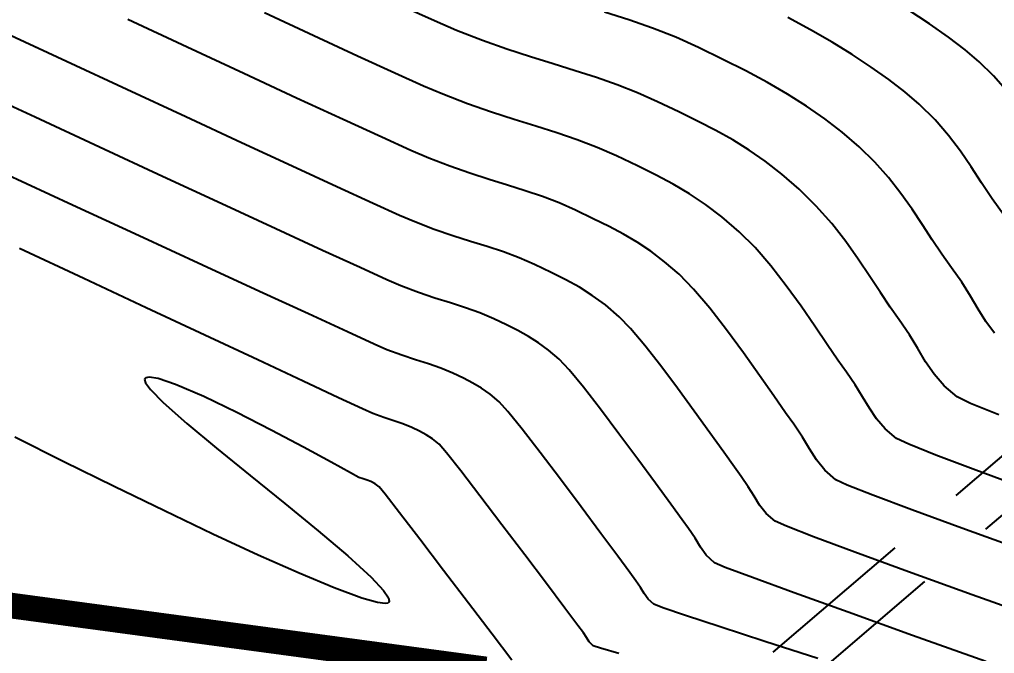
# Model space of a CAD drawing. Header units: feet. Extents: x 26064 to 27719, y 16802 to 28989.
# Drawn here: x 26217.42 to 26255.41, y 18033.72 to 18058.4 of the extents above; entities that cross this region are included whole.
import ezdxf
from ezdxf.enums import TextEntityAlignment as Align

# ---------------------------------------------------------------- set-up
doc = ezdxf.new("R2010")
doc.units = ezdxf.units.FT
doc.header["$LTSCALE"] = 50
doc.header["$MEASUREMENT"] = 0
for name, pattern in [('HIDDEN', [0.375, 0.25, -0.125]), ('HIDDEN2', [0.1875, 0.125, -0.0625]), ('HIDN25', [0.0938, 0.0625, -0.0313]), ('PHANTOM', [2.5, 1.25, -0.25, 0.25, -0.25, 0.25, -0.25])]:
    doc.linetypes.add(name, pattern=pattern)
for name, color, linetype in [('CONT-MJR', 160, 'HIDDEN'), ('CONT-MNR', 55, 'HIDN25'), ('EX-STORM DRAIN', 251, 'HIDDEN2'), ('s-adjacent-txt-100', 251, 'Continuous'), ('s-adjoiners', 1, 'PHANTOM')]:
    doc.layers.add(name, color=color, linetype=linetype)
doc.styles.add('ls80', font='simplex', dxfattribs={"oblique": 15, "height": 4})

msp = doc.modelspace()

# ---------------------------------------------------------------- linework, layer by layer
at = {"layer": 'CONT-MJR', "color": 7}
for p, q in [((26233.5939, 18058.34268, 610), (26232.36693, 18058.8938, 610)), ((26234.45534, 18057.97375, 610), (26233.5939, 18058.34268, 610)), ((26235.45593, 18057.58652, 610), (26234.45534, 18057.97375, 610)), ((26236.4136, 18057.24862, 610), (26235.45593, 18057.58652, 610)), ((26237.33271, 18056.94738, 610), (26236.4136, 18057.24862, 610)), ((26238.21762, 18056.67013, 610), (26237.33271, 18056.94738, 610)), ((26239.0727, 18056.40421, 610), (26238.21762, 18056.67013, 610)), ((26239.90231, 18056.13696, 610), (26239.0727, 18056.40421, 610)), ((26240.7108, 18055.85572, 610), (26239.90231, 18056.13696, 610)), ((26241.50255, 18055.54781, 610), (26240.7108, 18055.85572, 610)), ((26242.28191, 18055.20059, 610), (26241.50255, 18055.54781, 610)), ((26243.10966, 18054.80383, 610), (26242.28191, 18055.20059, 610)), ((26243.86203, 18054.43611, 610), (26243.10966, 18054.80383, 610)), ((26244.55699, 18054.07877, 610), (26243.86203, 18054.43611, 610)), ((26245.21253, 18053.71313, 610), (26244.55699, 18054.07877, 610)), ((26245.84663, 18053.32052, 610), (26245.21253, 18053.71313, 610)), ((26246.47729, 18052.88228, 610), (26245.84663, 18053.32052, 610)), ((26247.12248, 18052.37974, 610), (26246.47729, 18052.88228, 610)), ((26219.48301, 18051.1789, 615), (26216.80251, 18052.4176, 615)), ((26247.80019, 18051.79422, 610), (26247.12248, 18052.37974, 610)), ((26248.46609, 18051.13984, 610), (26247.80019, 18051.79422, 610)), ((26222.09099, 18049.97431, 615), (26219.48301, 18051.1789, 615)), ((26249.06809, 18050.45505, 610), (26248.46609, 18051.13984, 610)), ((26249.61249, 18049.75769, 610), (26249.06809, 18050.45505, 610)), ((26224.5464, 18048.84104, 615), (26222.09099, 18049.97431, 615)), ((26250.10564, 18049.06562, 610), (26249.61249, 18049.75769, 610)), ((26250.55385, 18048.39669, 610), (26250.10564, 18049.06562, 610)), ((26226.7692, 18047.81635, 615), (26224.5464, 18048.84104, 615)), ((26250.96345, 18047.76873, 610), (26250.55385, 18048.39669, 610)), ((26228.67937, 18046.93748, 615), (26226.7692, 18047.81635, 615)), ((26251.34075, 18047.19961, 610), (26250.96345, 18047.76873, 610)), ((26251.69209, 18046.70717, 610), (26251.34075, 18047.19961, 610)), ((26230.19686, 18046.24165, 615), (26228.67937, 18046.93748, 615)), ((26252.09444, 18046.1293, 610), (26251.69209, 18046.70717, 610)), ((26231.24164, 18045.76612, 615), (26230.19686, 18046.24165, 615)), ((26252.42461, 18045.58808, 610), (26252.09444, 18046.1293, 610)), ((26231.73367, 18045.54811, 615), (26231.24164, 18045.76612, 615)), ((26232.31463, 18045.33119, 615), (26231.73367, 18045.54811, 615)), ((26252.72912, 18045.07945, 610), (26252.42461, 18045.58808, 610)), ((26232.85366, 18045.15594, 615), (26232.31463, 18045.33119, 615)), ((26233.3591, 18044.99813, 615), (26232.85366, 18045.15594, 615)), ((26253.0545, 18044.59939, 610), (26252.72912, 18045.07945, 610)), ((26233.83931, 18044.83352, 615), (26233.3591, 18044.99813, 615)), ((26234.30263, 18044.63786, 615), (26233.83931, 18044.83352, 615)), ((26234.72436, 18044.43512, 615), (26234.30263, 18044.63786, 615)), ((26235.09108, 18044.24804, 615), (26234.72436, 18044.43512, 615)), ((26253.44728, 18044.14386, 610), (26253.0545, 18044.59939, 610)), ((26235.42806, 18044.05052, 615), (26235.09108, 18044.24804, 615)), ((26235.76058, 18043.81646, 615), (26235.42806, 18044.05052, 615)), ((26253.95397, 18043.70881, 610), (26253.44728, 18044.14386, 610)), ((26236.11394, 18043.51976, 615), (26235.76058, 18043.81646, 615)), ((26254.47516, 18043.45396, 610), (26253.95397, 18043.70881, 610)), ((26236.45094, 18043.1451, 615), (26236.11394, 18043.51976, 615)), ((26255.57848, 18043.00752, 610), (26254.47516, 18043.45396, 610)), ((26237.00471, 18042.45642, 615), (26236.45094, 18043.1451, 615)), ((26237.70967, 18041.54552, 615), (26237.00471, 18042.45642, 615)), ((26238.50026, 18040.50421, 615), (26237.70967, 18041.54552, 615)), ((26239.31091, 18039.42428, 615), (26238.50026, 18040.50421, 615)), ((26240.07607, 18038.39753, 615), (26239.31091, 18039.42428, 615)), ((26240.73016, 18037.51576, 615), (26240.07607, 18038.39753, 615)), ((26241.20762, 18036.87078, 615), (26240.73016, 18037.51576, 615)), ((26241.44289, 18036.55437, 615), (26241.20762, 18036.87078, 615)), ((26241.61784, 18036.29423, 615), (26241.44289, 18036.55437, 615)), ((26241.75923, 18036.05784, 615), (26241.61784, 18036.29423, 615)), ((26241.91493, 18035.84107, 615), (26241.75923, 18036.05784, 615)), ((26242.13286, 18035.63974, 615), (26241.91493, 18035.84107, 615)), ((26242.4884, 18035.50313, 615), (26242.13286, 18035.63974, 615)), ((26243.37594, 18035.20369, 615), (26242.4884, 18035.50313, 615)), ((26244.72566, 18034.76074, 615), (26243.37594, 18035.20369, 615)), ((26246.46772, 18034.19361, 615), (26244.72566, 18034.76074, 615)), ((26248.53226, 18033.52161, 615), (26246.46772, 18034.19361, 615))]:
    msp.add_line(p, q, dxfattribs=at)
at = {"layer": 'CONT-MNR', "color": 7, "extrusion": (-0.55011, -0.835092, 0)}
msp.add_line((26252.88017, 18058.23662, 607), (26252.05394, 18058.78089, 607), dxfattribs=at)
at = {"layer": 'CONT-MNR', "color": 7, "extrusion": (-0.422297, -0.906457, 0)}
msp.add_line((26223.95486, 18057.32423, 612), (26221.64496, 18058.40036, 612), dxfattribs=at)
at = {"layer": 'CONT-MNR', "color": 7, "extrusion": (0.42181, 0.906684, 0)}
msp.add_line((26228.88672, 18057.76681, 611), (26226.9744, 18058.65646, 611), dxfattribs=at)
at = {"layer": 'CONT-MNR', "color": 7}
for p, q in [((26241.16181, 18058.38208, 609), (26240.21273, 18058.68849, 609)), ((26242.08694, 18058.05979, 609), (26241.16181, 18058.38208, 609)), ((26248.24553, 18057.99729, 608), (26247.36286, 18058.47647, 608)), ((26242.99123, 18057.70801, 609), (26242.08694, 18058.05979, 609)), ((26253.62286, 18057.71298, 607), (26252.88017, 18058.23662, 607)), ((26243.87776, 18057.31313, 609), (26242.99123, 18057.70801, 609)), ((26226.16825, 18056.29449, 612), (26223.95486, 18057.32423, 612)), ((26254.81194, 18056.75889, 607), (26254.27059, 18057.2178, 607)), ((26233.16837, 18055.8077, 611), (26232.04355, 18056.31323, 611)), ((26255.83718, 18055.67648, 607), (26255.37403, 18056.2089, 607)), ((26251.91266, 18055.58476, 608), (26251.28928, 18056.06706, 608)), ((26248.80075, 18054.53504, 609), (26248.0922, 18055.02598, 609)), ((26220.543, 18053.42793, 614), (26218.02682, 18054.59355, 614)), ((26238.3592, 18053.9862, 611), (26237.54091, 18054.24451, 611)), ((26249.48025, 18054.01236, 609), (26248.80075, 18054.53504, 609)), ((26250.13744, 18053.44911, 609), (26249.48025, 18054.01236, 609)), ((26239.9264, 18053.42357, 611), (26239.15257, 18053.71775, 611)), ((26250.74624, 18052.85349, 609), (26250.13744, 18053.44911, 609)), ((26254.50002, 18052.6628, 608), (26254.08281, 18053.27421, 608)), ((26234.18759, 18052.68765, 612), (26233.36667, 18053.0035, 612)), ((26251.28453, 18052.2446, 609), (26250.74624, 18052.85349, 609)), ((26235.71631, 18052.17532, 612), (26234.96929, 18052.41599, 612)), ((26254.90504, 18052.044, 608), (26254.50002, 18052.6628, 608)), ((26237.12448, 18051.73425, 612), (26236.43319, 18051.95247, 612)), ((26243.52941, 18051.61777, 611), (26242.89559, 18051.98886, 611)), ((26255.32618, 18051.41383, 608), (26254.90504, 18052.044, 608)), ((26227.41077, 18050.25194, 614), (26225.30733, 18051.22318, 614)), ((26255.79177, 18050.76829, 608), (26255.32618, 18051.41383, 608)), ((26239.7763, 18050.64676, 612), (26239.0902, 18050.9755, 612)), ((26233.58547, 18050.22691, 613), (26232.82234, 18050.51837, 613)), ((26229.23191, 18049.41338, 614), (26227.41077, 18050.25194, 614)), ((26240.95681, 18050.04691, 612), (26240.39167, 18050.34429, 612)), ((26241.49225, 18049.73342, 612), (26240.95681, 18050.04691, 612)), ((26246.08015, 18049.5219, 611), (26245.46294, 18050.13933, 611)), ((26234.99389, 18049.76323, 613), (26234.30747, 18049.98056, 613)), ((26230.6984, 18048.74145, 614), (26229.23191, 18049.41338, 614)), ((26242.55617, 18048.97337, 612), (26242.01853, 18049.38264, 612)), ((26253.74193, 18048.73773, 609), (26253.36106, 18049.26684, 609)), ((26237.49434, 18048.86295, 613), (26236.89494, 18049.1248, 613)), ((26231.73788, 18048.27009, 614), (26230.6984, 18048.74145, 614)), ((26238.14167, 18048.55244, 613), (26237.49434, 18048.86295, 613)), ((26247.29811, 18048.03183, 611), (26246.69619, 18048.80612, 611)), ((26254.14101, 18048.17091, 609), (26253.74193, 18048.73773, 609)), ((26232.278, 18048.03324, 614), (26231.73788, 18048.27009, 614)), ((26243.68753, 18047.91, 612), (26243.12569, 18048.48444, 612)), ((26254.47412, 18047.63523, 609), (26254.14101, 18048.17091, 609)), ((26233.60904, 18047.55845, 614), (26232.96472, 18047.77347, 614)), ((26239.74129, 18047.66262, 613), (26239.23854, 18047.97974, 613)), ((26234.79771, 18047.18356, 614), (26234.21777, 18047.3684, 614)), ((26240.24905, 18047.28838, 613), (26239.74129, 18047.66262, 613)), ((26254.77464, 18047.1278, 609), (26254.47412, 18047.63523, 609)), ((26244.97349, 18046.31522, 612), (26244.31448, 18047.16607, 612)), ((26236.40013, 18046.50978, 614), (26235.89849, 18046.7504, 614)), ((26241.78239, 18045.71403, 613), (26241.23117, 18046.37059, 613)), ((26245.63149, 18045.41997, 612), (26244.97349, 18046.31522, 612)), ((26248.8895, 18045.75614, 611), (26248.40772, 18046.46701, 611)), ((26237.63972, 18045.82023, 614), (26237.25012, 18046.06598, 614)), ((26238.0332, 18045.53022, 614), (26237.63972, 18045.82023, 614)), ((26242.40475, 18044.91974, 613), (26241.78239, 18045.71403, 613)), ((26222.30074, 18044.42255, 617), (26222.28862, 18044.38176, 617)), ((26223.50082, 18044.19879, 617), (26222.82299, 18044.42755, 617)), ((26240.05721, 18043.23263, 614), (26239.39355, 18044.08522, 614)), ((26225.89172, 18043.10178, 617), (26224.60869, 18043.72097, 617)), ((26230.78733, 18043.24545, 616), (26229.85555, 18043.67781, 616)), ((26231.18933, 18043.06299, 616), (26230.78733, 18043.24545, 616)), ((26231.61422, 18042.90722, 616), (26231.18933, 18043.06299, 616)), ((26247.59241, 18042.64605, 612), (26247.26896, 18043.09338, 612)), ((26223.93602, 18042.68083, 617), (26225.09813, 18041.71436, 617)), ((26228.49305, 18041.747, 617), (26227.22736, 18042.41814, 617)), ((26233.0125, 18042.37767, 616), (26232.70678, 18042.52531, 616)), ((26251.58975, 18042.09499, 611), (26251.15348, 18042.46957, 611)), ((26219.15164, 18041.18782, 617), (26217.24042, 18042.14541, 617)), ((26233.51829, 18042.07755, 616), (26233.27329, 18042.23845, 616)), ((26233.77669, 18041.86487, 616), (26233.51829, 18042.07755, 616)), ((26229.56626, 18041.16528, 617), (26228.49305, 18041.747, 617)), ((26253.12539, 18041.44616, 611), (26252.06878, 18041.86753, 611)), ((26254.68755, 18040.85547, 611), (26253.12539, 18041.44616, 611)), ((26245.54257, 18040.61549, 613), (26245.27726, 18040.9785, 613)), ((26226.40539, 18040.65505, 617), (26227.7598, 18039.56297, 617)), ((26230.645, 18040.57786, 617), (26230.32442, 18040.74992, 617)), ((26230.81629, 18040.51676, 617), (26230.645, 18040.57786, 617)), ((26230.96926, 18040.46851, 617), (26230.81629, 18040.51676, 617)), ((26231.11092, 18040.41277, 617), (26230.96926, 18040.46851, 617)), ((26246.04094, 18039.84226, 613), (26245.81815, 18040.21384, 613)), ((26249.66553, 18040.27885, 612), (26249.22553, 18040.48118, 612)), ((26232.229, 18039.19622, 617), (26231.67128, 18039.91887, 617)), ((26246.25781, 18039.49671, 613), (26246.04094, 18039.84226, 613)), ((26227.7598, 18039.56297, 617), (26229.06335, 18038.4982, 617)), ((26243.24244, 18038.92464, 614), (26242.79463, 18039.53944, 614)), ((26247.30252, 18038.67315, 613), (26246.8613, 18038.86737, 613)), ((26226.72752, 18037.55408, 617), (26224.95679, 18038.37277, 617)), ((26229.06335, 18038.4982, 617), (26230.21805, 18037.52079, 617)), ((26243.7474, 18038.20625, 614), (26243.49273, 18038.58493, 614)), ((26233.94519, 18036.9534, 617), (26233.01838, 18038.16631, 617)), ((26243.9532, 18037.86217, 614), (26243.7474, 18038.20625, 614)), ((26228.32203, 18036.84541, 617), (26226.72752, 18037.55408, 617)), ((26252.05482, 18036.90606, 613), (26249.97257, 18037.6669, 613)), ((26244.92083, 18037.07536, 614), (26244.49708, 18037.25355, 614)), ((26254.53748, 18036.00751, 613), (26252.05482, 18036.90606, 613)), ((26249.70474, 18035.32655, 614), (26247.59937, 18036.08599, 614)), ((26231.77871, 18035.68707, 617), (26231.66518, 18035.66454, 617)), ((26231.79547, 18035.89095, 617), (26231.82499, 18035.76018, 617)), ((26235.83427, 18034.47565, 617), (26234.91523, 18035.68176, 617)), ((26239.1728, 18034.81691, 616), (26238.66568, 18035.49209, 616)), ((26252.22122, 18034.4251, 614), (26249.70474, 18035.32655, 614)), ((26239.51468, 18034.33798, 616), (26239.39304, 18034.52381, 616)), ((26239.76864, 18034.02592, 616), (26239.61928, 18034.17381, 616)), ((26255.07409, 18033.4075, 614), (26252.22122, 18034.4251, 614)), ((26240.05632, 18033.93026, 616), (26239.76864, 18034.02592, 616))]:
    msp.add_line(p, q, dxfattribs=at)
at = {"layer": 'CONT-MNR', "color": 7, "extrusion": (-0.498393, -0.866951, 0)}
msp.add_line((26249.08267, 18057.51604, 608), (26248.24553, 18057.99729, 608), dxfattribs=at)
at = {"layer": 'CONT-MNR', "color": 7, "extrusion": (0.421331, 0.906907, 0)}
msp.add_line((26219.25112, 18056.7695, 613), (26216.906, 18057.859, 613), dxfattribs=at)
at = {"layer": 'CONT-MNR', "color": 7, "extrusion": (-0.419817, -0.907609, 0)}
msp.add_line((26230.59638, 18056.97599, 611), (26228.88672, 18057.76681, 611), dxfattribs=at)
at = {"layer": 'CONT-MNR', "color": 7, "extrusion": (-0.607339, -0.794443, 0)}
msp.add_line((26254.27059, 18057.2178, 607), (26253.62286, 18057.71298, 607), dxfattribs=at)
at = {"layer": 'CONT-MNR', "color": 7, "extrusion": (-0.437414, -0.89926, 0)}
msp.add_line((26244.83267, 18056.84865, 609), (26243.87776, 18057.31313, 609), dxfattribs=at)
at = {"layer": 'CONT-MNR', "color": 7, "extrusion": (-0.522062, -0.852908, 0)}
msp.add_line((26249.87112, 18057.03343, 608), (26249.08267, 18057.51604, 608), dxfattribs=at)
at = {"layer": 'CONT-MNR', "color": 7, "extrusion": (0.416386, 0.909188, 0)}
msp.add_line((26232.04355, 18056.31323, 611), (26230.59638, 18056.97599, 611), dxfattribs=at)
at = {"layer": 'CONT-MNR', "color": 7, "extrusion": (0.452054, 0.891991, 0)}
msp.add_line((26245.72482, 18056.39651, 609), (26244.83267, 18056.84865, 609), dxfattribs=at)
at = {"layer": 'CONT-MNR', "color": 7, "extrusion": (-0.548533, -0.836129, 0)}
msp.add_line((26250.60771, 18056.5502, 608), (26249.87112, 18057.03343, 608), dxfattribs=at)
at = {"layer": 'CONT-MNR', "color": 7, "extrusion": (0.421304, 0.90692, 0)}
msp.add_line((26221.60299, 18055.67695, 613), (26219.25112, 18056.7695, 613), dxfattribs=at)
at = {"layer": 'CONT-MNR', "color": 7, "extrusion": (0.578299, 0.815825, 0)}
msp.add_line((26251.28928, 18056.06706, 608), (26250.60771, 18056.5502, 608), dxfattribs=at)
at = {"layer": 'CONT-MNR', "color": 7, "extrusion": (-0.699376, -0.714754, 0)}
msp.add_line((26255.37403, 18056.2089, 607), (26254.81194, 18056.75889, 607), dxfattribs=at)
at = {"layer": 'CONT-MNR', "color": 7, "extrusion": (-0.420907, -0.907104, 0)}
msp.add_line((26228.21597, 18055.34433, 612), (26226.16825, 18056.29449, 612), dxfattribs=at)
at = {"layer": 'CONT-MNR', "color": 7, "extrusion": (-0.472775, -0.881183, 0)}
msp.add_line((26246.56097, 18055.9479, 609), (26245.72482, 18056.39651, 609), dxfattribs=at)
at = {"layer": 'CONT-MNR', "color": 7, "extrusion": (-0.420399, -0.907339, 0)}
msp.add_line((26218.02682, 18054.59355, 614), (26215.51776, 18055.75607, 614), dxfattribs=at)
at = {"layer": 'CONT-MNR', "color": 7, "extrusion": (-0.394761, -0.918784, 0)}
msp.add_line((26233.91101, 18055.48862, 611), (26233.16837, 18055.8077, 611), dxfattribs=at)
at = {"layer": 'CONT-MNR', "color": 7, "extrusion": (0.49967, 0.866216, 0)}
msp.add_line((26247.34785, 18055.49399, 609), (26246.56097, 18055.9479, 609), dxfattribs=at)
at = {"layer": 'CONT-MNR', "color": 7, "extrusion": (-0.421079, -0.907024, 0)}
msp.add_line((26223.89693, 18054.61201, 613), (26221.60299, 18055.67695, 613), dxfattribs=at)
at = {"layer": 'CONT-MNR', "color": 7, "extrusion": (-0.419336, -0.907831, 0)}
msp.add_line((26230.02883, 18054.50695, 612), (26228.21597, 18055.34433, 612), dxfattribs=at)
at = {"layer": 'CONT-MNR', "color": 7, "extrusion": (-0.359089, -0.933303, 0)}
msp.add_line((26234.88274, 18055.11475, 611), (26233.91101, 18055.48862, 611), dxfattribs=at)
at = {"layer": 'CONT-MNR', "color": 7, "extrusion": (0.532284, 0.846566, 0)}
msp.add_line((26248.0922, 18055.02598, 609), (26247.34785, 18055.49399, 609), dxfattribs=at)
at = {"layer": 'CONT-MNR', "color": 7, "extrusion": (0.650023, 0.759915, 0)}
msp.add_line((26252.47469, 18055.104, 608), (26251.91266, 18055.58476, 608), dxfattribs=at)
at = {"layer": 'CONT-MNR', "color": 7, "extrusion": (0.32827, 0.944584, 0)}
msp.add_line((26235.80806, 18054.79318, 611), (26234.88274, 18055.11475, 611), dxfattribs=at)
at = {"layer": 'CONT-MNR', "color": 7, "extrusion": (-0.701024, -0.713137, 0)}
msp.add_line((26253.09847, 18054.49082, 608), (26252.47469, 18055.104, 608), dxfattribs=at)
at = {"layer": 'CONT-MNR', "color": 7, "extrusion": (-0.42062, -0.907237, 0)}
msp.add_line((26226.06827, 18053.60532, 613), (26223.89693, 18054.61201, 613), dxfattribs=at)
at = {"layer": 'CONT-MNR', "color": 7, "extrusion": (-0.306643, -0.951825, 0)}
msp.add_line((26236.69232, 18054.5083, 611), (26235.80806, 18054.79318, 611), dxfattribs=at)
at = {"layer": 'CONT-MNR', "color": 7, "extrusion": (-0.416575, -0.909101, 0)}
msp.add_line((26231.53768, 18053.81555, 612), (26230.02883, 18054.50695, 612), dxfattribs=at)
at = {"layer": 'CONT-MNR', "color": 7, "extrusion": (-0.296846, -0.954925, 0)}
for p, q in [((26237.54091, 18054.24451, 611), (26236.69232, 18054.5083, 611)), ((26236.43319, 18051.95247, 612), (26235.71631, 18052.17532, 612))]:
    msp.add_line(p, q, dxfattribs=at)
at = {"layer": 'CONT-MNR', "color": 7, "extrusion": (0.756217, 0.654321, 0)}
msp.add_line((26253.62506, 18053.88222, 608), (26253.09847, 18054.49082, 608), dxfattribs=at)
at = {"layer": 'CONT-MNR', "color": 7, "extrusion": (0.411142, 0.911571, 0)}
msp.add_line((26232.67335, 18053.30333, 612), (26231.53768, 18053.81555, 612), dxfattribs=at)
at = {"layer": 'CONT-MNR', "color": 7, "extrusion": (-0.320508, -0.947246, 0)}
for p, q in [((26239.15257, 18053.71775, 611), (26238.3592, 18053.9862, 611)), ((26237.79472, 18051.50747, 612), (26237.12448, 18051.73425, 612))]:
    msp.add_line(p, q, dxfattribs=at)
at = {"layer": 'CONT-MNR', "color": 7, "extrusion": (0.798905, 0.601457, 0)}
msp.add_line((26254.08281, 18053.27421, 608), (26253.62506, 18053.88222, 608), dxfattribs=at)
at = {"layer": 'CONT-MNR', "color": 7, "extrusion": (-0.420144, -0.907457, 0)}
msp.add_line((26222.99396, 18052.29316, 614), (26220.543, 18053.42793, 614), dxfattribs=at)
at = {"layer": 'CONT-MNR', "color": 7, "extrusion": (-0.419839, -0.907599, 0)}
msp.add_line((26228.05234, 18052.68753, 613), (26226.06827, 18053.60532, 613), dxfattribs=at)
at = {"layer": 'CONT-MNR', "color": 7, "extrusion": (-0.396936, -0.917846, 0)}
msp.add_line((26233.36667, 18053.0035, 612), (26232.67335, 18053.30333, 612), dxfattribs=at)
at = {"layer": 'CONT-MNR', "color": 7, "extrusion": (0.404031, 0.914745, 0)}
for p, q in [((26240.68605, 18053.08804, 611), (26239.9264, 18053.42357, 611)), ((26239.0902, 18050.9755, 612), (26238.44844, 18051.25895, 612))]:
    msp.add_line(p, q, dxfattribs=at)
at = {"layer": 'CONT-MNR', "color": 7, "extrusion": (-0.432093, -0.901829, 0)}
msp.add_line((26241.49821, 18052.69891, 611), (26240.68605, 18053.08804, 611), dxfattribs=at)
at = {"layer": 'CONT-MNR', "color": 7, "extrusion": (-0.418541, -0.908198, 0)}
msp.add_line((26229.78445, 18051.88929, 613), (26228.05234, 18052.68753, 613), dxfattribs=at)
at = {"layer": 'CONT-MNR', "color": 7, "extrusion": (-0.32827, -0.944584, 0)}
msp.add_line((26234.96929, 18052.41599, 612), (26234.18759, 18052.68765, 612), dxfattribs=at)
at = {"layer": 'CONT-MNR', "color": 7, "extrusion": (-0.441119, -0.897449, 0)}
msp.add_line((26242.22662, 18052.34088, 611), (26241.49821, 18052.69891, 611), dxfattribs=at)
at = {"layer": 'CONT-MNR', "color": 7, "extrusion": (-0.419791, -0.907621, 0)}
msp.add_line((26225.30733, 18051.22318, 614), (26222.99396, 18052.29316, 614), dxfattribs=at)
at = {"layer": 'CONT-MNR', "color": 7, "extrusion": (-0.465675, -0.884956, 0)}
msp.add_line((26242.89559, 18051.98886, 611), (26242.22662, 18052.34088, 611), dxfattribs=at)
at = {"layer": 'CONT-MNR', "color": 7, "extrusion": (0.787835, 0.615886, 0)}
msp.add_line((26251.76496, 18051.63005, 609), (26251.28453, 18052.2446, 609), dxfattribs=at)
at = {"layer": 'CONT-MNR', "color": 7, "extrusion": (-0.416269, -0.909241, 0)}
msp.add_line((26231.19993, 18051.24125, 613), (26229.78445, 18051.88929, 613), dxfattribs=at)
at = {"layer": 'CONT-MNR', "color": 7, "extrusion": (0.554625, 0.8321, 0)}
msp.add_line((26244.15238, 18051.20254, 611), (26243.52941, 18051.61777, 611), dxfattribs=at)
at = {"layer": 'CONT-MNR', "color": 7, "extrusion": (0.815233, 0.579134, 0)}
msp.add_line((26252.20018, 18051.0174, 609), (26251.76496, 18051.63005, 609), dxfattribs=at)
at = {"layer": 'CONT-MNR', "color": 7, "extrusion": (-0.411686, -0.911326, 0)}
msp.add_line((26232.23412, 18050.77406, 613), (26231.19993, 18051.24125, 613), dxfattribs=at)
at = {"layer": 'CONT-MNR', "color": 7, "extrusion": (0.355354, 0.934732, 0)}
msp.add_line((26238.44844, 18051.25895, 612), (26237.79472, 18051.50747, 612), dxfattribs=at)
at = {"layer": 'CONT-MNR', "color": 7, "extrusion": (0.605703, 0.795691, 0)}
msp.add_line((26244.78879, 18050.71809, 611), (26244.15238, 18051.20254, 611), dxfattribs=at)
at = {"layer": 'CONT-MNR', "color": 7, "extrusion": (-0.39865, -0.917103, 0)}
msp.add_line((26232.82234, 18050.51837, 613), (26232.23412, 18050.77406, 613), dxfattribs=at)
at = {"layer": 'CONT-MNR', "color": 7, "extrusion": (0.831693, 0.555236, 0)}
msp.add_line((26252.60283, 18050.41426, 609), (26252.20018, 18051.0174, 609), dxfattribs=at)
at = {"layer": 'CONT-MNR', "color": 7, "extrusion": (0.441119, 0.897449, 0)}
msp.add_line((26240.39167, 18050.34429, 612), (26239.7763, 18050.64676, 612), dxfattribs=at)
at = {"layer": 'CONT-MNR', "color": 7, "extrusion": (0.651385, 0.758748, 0)}
msp.add_line((26245.46294, 18050.13933, 611), (26244.78879, 18050.71809, 611), dxfattribs=at)
at = {"layer": 'CONT-MNR', "color": 7, "extrusion": (0.837259, 0.546806, 0)}
msp.add_line((26252.98558, 18049.82821, 609), (26252.60283, 18050.41426, 609), dxfattribs=at)
at = {"layer": 'CONT-MNR', "color": 7, "extrusion": (-0.32293, -0.946423, 0)}
msp.add_line((26234.30747, 18049.98056, 613), (26233.58547, 18050.22691, 613), dxfattribs=at)
at = {"layer": 'CONT-MNR', "color": 7, "extrusion": (-0.29727, -0.954793, 0)}
msp.add_line((26235.65025, 18049.55888, 613), (26234.99389, 18049.76323, 613), dxfattribs=at)
at = {"layer": 'CONT-MNR', "color": 7, "extrusion": (-0.554625, -0.8321, 0)}
msp.add_line((26242.01853, 18049.38264, 612), (26241.49225, 18049.73342, 612), dxfattribs=at)
at = {"layer": 'CONT-MNR', "color": 7, "extrusion": (0.831205, 0.555966, 0)}
msp.add_line((26253.36106, 18049.26684, 609), (26252.98558, 18049.82821, 609), dxfattribs=at)
at = {"layer": 'CONT-MNR', "color": 7, "extrusion": (0.422468, 0.906378, 0)}
msp.add_line((26219.92689, 18048.31396, 616), (26217.42256, 18049.48124, 616), dxfattribs=at)
at = {"layer": 'CONT-MNR', "color": 7, "extrusion": (-0.311949, -0.950099, 0)}
msp.add_line((26236.28209, 18049.35142, 613), (26235.65025, 18049.55888, 613), dxfattribs=at)
at = {"layer": 'CONT-MNR', "color": 7, "extrusion": (0.346828, 0.937929, 0)}
msp.add_line((26236.89494, 18049.1248, 613), (26236.28209, 18049.35142, 613), dxfattribs=at)
at = {"layer": 'CONT-MNR', "color": 7, "extrusion": (0.757937, 0.652327, 0)}
msp.add_line((26246.69619, 18048.80612, 611), (26246.08015, 18049.5219, 611), dxfattribs=at)
at = {"layer": 'CONT-MNR', "color": 7, "extrusion": (-0.651385, -0.758748, 0)}
msp.add_line((26243.12569, 18048.48444, 612), (26242.55617, 18048.97337, 612), dxfattribs=at)
at = {"layer": 'CONT-MNR', "color": 7, "extrusion": (-0.445942, -0.895062, 0)}
for p, q in [((26238.71421, 18048.26719, 613), (26238.14167, 18048.55244, 613)), ((26236.8438, 18046.28873, 614), (26236.40013, 18046.50978, 614))]:
    msp.add_line(p, q, dxfattribs=at)
at = {"layer": 'CONT-MNR', "color": 7, "extrusion": (-0.422946, -0.906155, 0)}
msp.add_line((26222.36032, 18047.17816, 616), (26219.92689, 18048.31396, 616), dxfattribs=at)
at = {"layer": 'CONT-MNR', "color": 7, "extrusion": (-0.480718, -0.876875, 0)}
for p, q in [((26239.23854, 18047.97974, 613), (26238.71421, 18048.26719, 613)), ((26237.25012, 18046.06598, 614), (26236.8438, 18046.28873, 614))]:
    msp.add_line(p, q, dxfattribs=at)
at = {"layer": 'CONT-MNR', "color": 7, "extrusion": (-0.353807, -0.935319, 0)}
msp.add_line((26232.96472, 18047.77347, 614), (26232.278, 18048.03324, 614), dxfattribs=at)
at = {"layer": 'CONT-MNR', "color": 7, "extrusion": (0.764663, 0.64443, 0)}
msp.add_line((26244.31448, 18047.16607, 612), (26243.68753, 18047.91, 612), dxfattribs=at)
at = {"layer": 'CONT-MNR', "color": 7, "extrusion": (0.809651, 0.586912, 0)}
msp.add_line((26247.87293, 18047.23885, 611), (26247.29811, 18048.03183, 611), dxfattribs=at)
at = {"layer": 'CONT-MNR', "color": 7, "extrusion": (-0.298017, -0.95456, 0)}
msp.add_line((26234.21777, 18047.3684, 614), (26233.60904, 18047.55845, 614), dxfattribs=at)
at = {"layer": 'CONT-MNR', "color": 7, "extrusion": (-0.42324, -0.906018, 0)}
msp.add_line((26224.64639, 18046.11024, 616), (26222.36032, 18047.17816, 616), dxfattribs=at)
at = {"layer": 'CONT-MNR', "color": 7, "extrusion": (-0.336538, -0.94167, 0)}
msp.add_line((26235.35568, 18046.98415, 614), (26234.79771, 18047.18356, 614), dxfattribs=at)
at = {"layer": 'CONT-MNR', "color": 7, "extrusion": (0.395515, 0.918459, 0)}
msp.add_line((26235.89849, 18046.7504, 614), (26235.35568, 18046.98415, 614), dxfattribs=at)
at = {"layer": 'CONT-MNR', "color": 7, "extrusion": (0.64794, 0.761691, 0)}
msp.add_line((26240.78844, 18046.82955, 613), (26240.24905, 18047.28838, 613), dxfattribs=at)
at = {"layer": 'CONT-MNR', "color": 7, "extrusion": (0.821975, 0.569523, 0)}
msp.add_line((26248.40772, 18046.46701, 611), (26247.87293, 18047.23885, 611), dxfattribs=at)
at = {"layer": 'CONT-MNR', "color": 7, "extrusion": (0.848001, 0.529994, 0)}
msp.add_line((26255.07593, 18046.64572, 609), (26254.77464, 18047.1278, 609), dxfattribs=at)
at = {"layer": 'CONT-MNR', "color": 7, "extrusion": (0.719713, 0.694271, 0)}
msp.add_line((26241.23117, 18046.37059, 613), (26240.78844, 18046.82955, 613), dxfattribs=at)
at = {"layer": 'CONT-MNR', "color": 7, "extrusion": (0.807755, 0.589518, 0)}
msp.add_line((26255.41138, 18046.1861, 609), (26255.07593, 18046.64572, 609), dxfattribs=at)
at = {"layer": 'CONT-MNR', "color": 7, "extrusion": (0.423342, 0.90597, 0)}
msp.add_line((26226.7086, 18045.14661, 616), (26224.64639, 18046.11024, 616), dxfattribs=at)
at = {"layer": 'CONT-MNR', "color": 7, "extrusion": (-0.64794, -0.761691, 0)}
msp.add_line((26238.45119, 18045.17466, 614), (26238.0332, 18045.53022, 614), dxfattribs=at)
at = {"layer": 'CONT-MNR', "color": 7, "extrusion": (0.82631, 0.563216, 0)}
msp.add_line((26249.30533, 18045.14606, 611), (26248.8895, 18045.75614, 611), dxfattribs=at)
at = {"layer": 'CONT-MNR', "color": 7, "extrusion": (-0.423195, -0.906039, 0)}
msp.add_line((26228.47048, 18044.32366, 616), (26226.7086, 18045.14661, 616), dxfattribs=at)
at = {"layer": 'CONT-MNR', "color": 7, "extrusion": (0.730315, 0.68311, 0)}
msp.add_line((26238.84106, 18044.75785, 614), (26238.45119, 18045.17466, 614), dxfattribs=at)
at = {"layer": 'CONT-MNR', "color": 7, "extrusion": (0.814848, 0.579675, 0)}
msp.add_line((26246.25545, 18044.54288, 612), (26245.63149, 18045.41997, 612), dxfattribs=at)
at = {"layer": 'CONT-MNR', "color": 7, "extrusion": (0.812426, 0.583064, 0)}
msp.add_line((26249.64225, 18044.67661, 611), (26249.30533, 18045.14606, 611), dxfattribs=at)
at = {"layer": 'CONT-MNR', "color": 7, "extrusion": (0.772737, 0.634726, 0)}
msp.add_line((26239.39355, 18044.08522, 614), (26238.84106, 18044.75785, 614), dxfattribs=at)
at = {"layer": 'CONT-MNR', "color": 7, "extrusion": (0.799076, 0.60123, 0)}
msp.add_line((26243.06094, 18044.04762, 613), (26242.40475, 18044.91974, 613), dxfattribs=at)
at = {"layer": 'CONT-MNR', "color": 7, "extrusion": (0.955156, 0.296102, 0)}
msp.add_line((26222.28862, 18044.38176, 617), (26222.3257, 18044.26214, 617), dxfattribs=at)
at = {"layer": 'CONT-MNR', "color": 7, "extrusion": (0.667135, -0.744937, 0)}
msp.add_line((26222.33922, 18044.45701, 617), (26222.30074, 18044.42255, 617), dxfattribs=at)
at = {"layer": 'CONT-MNR', "color": 7, "extrusion": (0.189877, -0.981808, 0)}
msp.add_line((26222.47739, 18044.48373, 617), (26222.33922, 18044.45701, 617), dxfattribs=at)
at = {"layer": 'CONT-MNR', "color": 7, "extrusion": (-0.160465, -0.987042, 0)}
msp.add_line((26222.82299, 18044.42755, 617), (26222.47739, 18044.48373, 617), dxfattribs=at)
at = {"layer": 'CONT-MNR', "color": 7, "extrusion": (-0.42261, -0.906311, 0)}
msp.add_line((26229.85555, 18043.67781, 616), (26228.47048, 18044.32366, 616), dxfattribs=at)
at = {"layer": 'CONT-MNR', "color": 7, "extrusion": (0.819534, 0.57303, 0)}
msp.add_line((26246.81229, 18043.7465, 612), (26246.25545, 18044.54288, 612), dxfattribs=at)
at = {"layer": 'CONT-MNR', "color": 7, "extrusion": (0.820669, 0.571404, 0)}
msp.add_line((26249.98868, 18044.17906, 611), (26249.64225, 18044.67661, 611), dxfattribs=at)
at = {"layer": 'CONT-MNR', "color": 7, "extrusion": (0.80479, 0.59356, 0)}
msp.add_line((26222.3257, 18044.26214, 617), (26222.52288, 18043.9948, 617), dxfattribs=at)
at = {"layer": 'CONT-MNR', "color": 7, "extrusion": (0.711492, 0.702694, 0)}
msp.add_line((26222.52288, 18043.9948, 617), (26223.01709, 18043.4944, 617), dxfattribs=at)
at = {"layer": 'CONT-MNR', "color": 7, "extrusion": (-0.396028, -0.918239, 0)}
msp.add_line((26224.60869, 18043.72097, 617), (26223.50082, 18044.19879, 617), dxfattribs=at)
at = {"layer": 'CONT-MNR', "color": 7, "extrusion": (0.806422, 0.59134, 0)}
msp.add_line((26243.71362, 18043.15755, 613), (26243.06094, 18044.04762, 613), dxfattribs=at)
at = {"layer": 'CONT-MNR', "color": 7, "extrusion": (0.853689, 0.520782, 0)}
msp.add_line((26250.27295, 18043.71306, 611), (26249.98868, 18044.17906, 611), dxfattribs=at)
at = {"layer": 'CONT-MNR', "color": 7, "extrusion": (0.819535, 0.573028, 0)}
msp.add_line((26247.26896, 18043.09338, 612), (26246.81229, 18043.7465, 612), dxfattribs=at)
at = {"layer": 'CONT-MNR', "color": 7, "extrusion": (0.857985, 0.513674, 0)}
msp.add_line((26250.53514, 18043.27513, 611), (26250.27295, 18043.71306, 611), dxfattribs=at)
at = {"layer": 'CONT-MNR', "color": 7, "extrusion": (0.662877, 0.748728, 0)}
msp.add_line((26223.01709, 18043.4944, 617), (26223.93602, 18042.68083, 617), dxfattribs=at)
at = {"layer": 'CONT-MNR', "color": 7, "extrusion": (0.797652, 0.603118, 0)}
msp.add_line((26240.7806, 18042.27592, 614), (26240.05721, 18043.23263, 614), dxfattribs=at)
at = {"layer": 'CONT-MNR', "color": 7, "extrusion": (0.827775, 0.56106, 0)}
msp.add_line((26250.8153, 18042.86179, 611), (26250.53514, 18043.27513, 611), dxfattribs=at)
at = {"layer": 'CONT-MNR', "color": 7, "extrusion": (-0.455627, -0.890171, 0)}
msp.add_line((26227.22736, 18042.41814, 617), (26225.89172, 18043.10178, 617), dxfattribs=at)
at = {"layer": 'CONT-MNR', "color": 7, "extrusion": (-0.301857, -0.953353, 0)}
msp.add_line((26232.00234, 18042.78434, 616), (26231.61422, 18042.90722, 616), dxfattribs=at)
at = {"layer": 'CONT-MNR', "color": 7, "extrusion": (0.811, 0.585046, 0)}
msp.add_line((26244.32545, 18042.30942, 613), (26243.71362, 18043.15755, 613), dxfattribs=at)
at = {"layer": 'CONT-MNR', "color": 7, "extrusion": (0.757351, 0.653009, 0)}
msp.add_line((26251.15348, 18042.46957, 611), (26250.8153, 18042.86179, 611), dxfattribs=at)
at = {"layer": 'CONT-MNR', "color": 7, "extrusion": (-0.310668, -0.950519, 0)}
msp.add_line((26232.36331, 18042.66635, 616), (26232.00234, 18042.78434, 616), dxfattribs=at)
at = {"layer": 'CONT-MNR', "color": 7, "extrusion": (-0.379862, -0.925043, 0)}
msp.add_line((26232.70678, 18042.52531, 616), (26232.36331, 18042.66635, 616), dxfattribs=at)
at = {"layer": 'CONT-MNR', "color": 7, "extrusion": (0.824578, 0.565748, 0)}
for p, q in [((26247.93368, 18042.14864, 612), (26247.59241, 18042.64605, 612)), ((26245.81815, 18040.21384, 613), (26245.54257, 18040.61549, 613))]:
    msp.add_line(p, q, dxfattribs=at)
at = {"layer": 'CONT-MNR', "color": 7, "extrusion": (0.470941, 0.882165, 0)}
msp.add_line((26233.27329, 18042.23845, 616), (26233.0125, 18042.37767, 616), dxfattribs=at)
at = {"layer": 'CONT-MNR', "color": 7, "extrusion": (0.802763, 0.596298, 0)}
msp.add_line((26241.51227, 18041.29092, 614), (26240.7806, 18042.27592, 614), dxfattribs=at)
at = {"layer": 'CONT-MNR', "color": 7, "extrusion": (0.813436, 0.581654, 0)}
msp.add_line((26244.85911, 18041.56311, 613), (26244.32545, 18042.30942, 613), dxfattribs=at)
at = {"layer": 'CONT-MNR', "color": 7, "extrusion": (0.857648, 0.514237, 0)}
msp.add_line((26248.20959, 18041.68849, 612), (26247.93368, 18042.14864, 612), dxfattribs=at)
at = {"layer": 'CONT-MNR', "color": 7, "extrusion": (-0.428936, -0.903335, 0)}
msp.add_line((26252.06878, 18041.86753, 611), (26251.58975, 18042.09499, 611), dxfattribs=at)
at = {"layer": 'CONT-MNR', "color": 7, "extrusion": (-0.629575, -0.776939, 0)}
msp.add_line((26225.09813, 18041.71436, 617), (26226.40539, 18040.65505, 617), dxfattribs=at)
at = {"layer": 'CONT-MNR', "color": 7, "extrusion": (0.760241, 0.649641, 0)}
msp.add_line((26234.06083, 18041.53235, 616), (26233.77669, 18041.86487, 616), dxfattribs=at)
at = {"layer": 'CONT-MNR', "color": 7, "extrusion": (0.847003, 0.531588, 0)}
msp.add_line((26248.47816, 18041.26055, 612), (26248.20959, 18041.68849, 612), dxfattribs=at)
at = {"layer": 'CONT-MNR', "color": 7, "extrusion": (0.785605, 0.618729, 0)}
msp.add_line((26234.61587, 18040.82761, 616), (26234.06083, 18041.53235, 616), dxfattribs=at)
at = {"layer": 'CONT-MNR', "color": 7, "extrusion": (0.80598, 0.591943, 0)}
msp.add_line((26242.20076, 18040.35347, 614), (26241.51227, 18041.29092, 614), dxfattribs=at)
at = {"layer": 'CONT-MNR', "color": 7, "extrusion": (0.813356, 0.581766, 0)}
msp.add_line((26245.27726, 18040.9785, 613), (26244.85911, 18041.56311, 613), dxfattribs=at)
at = {"layer": 'CONT-MNR', "color": 7, "extrusion": (-0.442696, -0.896672, 0)}
msp.add_line((26221.1124, 18040.21977, 617), (26219.15164, 18041.18782, 617), dxfattribs=at)
at = {"layer": 'CONT-MNR', "color": 7, "extrusion": (-0.480469, -0.877012, 0)}
msp.add_line((26230.32442, 18040.74992, 617), (26229.56626, 18041.16528, 617), dxfattribs=at)
at = {"layer": 'CONT-MNR', "color": 7, "extrusion": (0.782112, 0.623137, 0)}
for p, q in [((26248.79746, 18040.8598, 612), (26248.47816, 18041.26055, 612)), ((26246.51564, 18039.1731, 613), (26246.25781, 18039.49671, 613))]:
    msp.add_line(p, q, dxfattribs=at)
at = {"layer": 'CONT-MNR', "color": 7, "extrusion": (0.792342, 0.610078, 0)}
msp.add_line((26235.36213, 18039.85841, 616), (26234.61587, 18040.82761, 616), dxfattribs=at)
at = {"layer": 'CONT-MNR', "color": 7, "extrusion": (0.662519, 0.749045, 0)}
msp.add_line((26249.22553, 18040.48118, 612), (26248.79746, 18040.8598, 612), dxfattribs=at)
at = {"layer": 'CONT-MNR', "color": 7, "extrusion": (-0.34578, -0.938316, 0)}
msp.add_line((26256.6832, 18040.12005, 611), (26254.68755, 18040.85547, 611), dxfattribs=at)
at = {"layer": 'CONT-MNR', "color": 7, "extrusion": (-0.436669, -0.899622, 0)}
msp.add_line((26223.06627, 18039.27138, 617), (26221.1124, 18040.21977, 617), dxfattribs=at)
at = {"layer": 'CONT-MNR', "color": 7, "extrusion": (-0.451754, -0.892142, 0)}
msp.add_line((26231.28487, 18040.32469, 617), (26231.11092, 18040.41277, 617), dxfattribs=at)
at = {"layer": 'CONT-MNR', "color": 7, "extrusion": (-0.595937, -0.803031, 0)}
msp.add_line((26231.43944, 18040.20998, 617), (26231.28487, 18040.32469, 617), dxfattribs=at)
at = {"layer": 'CONT-MNR', "color": 7, "extrusion": (0.782239, 0.622979, 0)}
msp.add_line((26231.67128, 18039.91887, 617), (26231.43944, 18040.20998, 617), dxfattribs=at)
at = {"layer": 'CONT-MNR', "color": 7, "extrusion": (0.807864, 0.589368, 0)}
msp.add_line((26242.79463, 18039.53944, 614), (26242.20076, 18040.35347, 614), dxfattribs=at)
at = {"layer": 'CONT-MNR', "color": 7, "extrusion": (-0.365623, -0.930763, 0)}
msp.add_line((26250.67658, 18039.88169, 612), (26249.66553, 18040.27885, 612), dxfattribs=at)
at = {"layer": 'CONT-MNR', "color": 7, "extrusion": (0.795448, 0.606022, 0)}
msp.add_line((26236.21992, 18038.7325, 616), (26235.36213, 18039.85841, 616), dxfattribs=at)
at = {"layer": 'CONT-MNR', "color": 7, "extrusion": (0.351495, 0.93619, 0)}
msp.add_line((26252.1914, 18039.31295, 612), (26250.67658, 18039.88169, 612), dxfattribs=at)
at = {"layer": 'CONT-MNR', "color": 7, "extrusion": (-0.429293, -0.903165, 0)}
msp.add_line((26224.95679, 18038.37277, 617), (26223.06627, 18039.27138, 617), dxfattribs=at)
at = {"layer": 'CONT-MNR', "color": 7, "extrusion": (0.793689, 0.608323, 0)}
msp.add_line((26233.01838, 18038.16631, 617), (26232.229, 18039.19622, 617), dxfattribs=at)
at = {"layer": 'CONT-MNR', "color": 7, "extrusion": (-0.662519, -0.749045, 0)}
msp.add_line((26246.8613, 18038.86737, 613), (26246.51564, 18039.1731, 613), dxfattribs=at)
at = {"layer": 'CONT-MNR', "color": 7, "extrusion": (-0.344931, -0.938628, 0)}
msp.add_line((26254.14271, 18038.59587, 612), (26252.1914, 18039.31295, 612), dxfattribs=at)
at = {"layer": 'CONT-MNR', "color": 7, "extrusion": (0.797224, 0.603684, 0)}
msp.add_line((26237.10956, 18037.55764, 616), (26236.21992, 18038.7325, 616), dxfattribs=at)
at = {"layer": 'CONT-MNR', "color": 7, "extrusion": (0.805083, 0.593162, 0)}
msp.add_line((26243.49273, 18038.58493, 614), (26243.24244, 18038.92464, 614), dxfattribs=at)
at = {"layer": 'CONT-MNR', "color": 7, "extrusion": (-0.35929, -0.933226, 0)}
msp.add_line((26248.36404, 18038.26446, 613), (26247.30252, 18038.67315, 613), dxfattribs=at)
at = {"layer": 'CONT-MNR', "color": 7, "extrusion": (-0.34824, -0.937405, 0)}
msp.add_line((26249.97257, 18037.6669, 613), (26248.36404, 18038.26446, 613), dxfattribs=at)
at = {"layer": 'CONT-MNR', "color": 7, "extrusion": (-0.341146, -0.94001, 0)}
msp.add_line((26256.46325, 18037.75371, 612), (26254.14271, 18038.59587, 612), dxfattribs=at)
at = {"layer": 'CONT-MNR', "color": 7, "extrusion": (0.812198, 0.583382, 0)}
msp.add_line((26244.17986, 18037.54662, 614), (26243.9532, 18037.86217, 614), dxfattribs=at)
at = {"layer": 'CONT-MNR', "color": 7, "extrusion": (-0.67475, -0.738047, 0)}
msp.add_line((26230.21805, 18037.52079, 617), (26231.12587, 18036.69083, 617), dxfattribs=at)
at = {"layer": 'CONT-MNR', "color": 7, "extrusion": (0.798358, 0.602183, 0)}
msp.add_line((26237.95137, 18036.44159, 616), (26237.10956, 18037.55764, 616), dxfattribs=at)
at = {"layer": 'CONT-MNR', "color": 7, "extrusion": (-0.678582, -0.734524, 0)}
msp.add_line((26244.49708, 18037.25355, 614), (26244.17986, 18037.54662, 614), dxfattribs=at)
at = {"layer": 'CONT-MNR', "color": 7, "extrusion": (0.385242, 0.922816, 0)}
msp.add_line((26229.68386, 18036.2769, 617), (26228.32203, 18036.84541, 617), dxfattribs=at)
at = {"layer": 'CONT-MNR', "color": 7, "extrusion": (0.79508, 0.606505, 0)}
msp.add_line((26234.91523, 18035.68176, 617), (26233.94519, 18036.9534, 617), dxfattribs=at)
at = {"layer": 'CONT-MNR', "color": 7, "extrusion": (-0.351653, -0.936131, 0)}
msp.add_line((26245.97983, 18036.67755, 614), (26244.92083, 18037.07536, 614), dxfattribs=at)
at = {"layer": 'CONT-MNR', "color": 7, "extrusion": (0.731268, 0.68209, 0)}
msp.add_line((26231.12587, 18036.69083, 617), (26231.60852, 18036.17338, 617), dxfattribs=at)
at = {"layer": 'CONT-MNR', "color": 7, "extrusion": (0.799116, 0.601177, 0)}
msp.add_line((26238.66568, 18035.49209, 616), (26237.95137, 18036.44159, 616), dxfattribs=at)
at = {"layer": 'CONT-MNR', "color": 7, "extrusion": (-0.343092, -0.939302, 0)}
msp.add_line((26247.59937, 18036.08599, 614), (26245.97983, 18036.67755, 614), dxfattribs=at)
at = {"layer": 'CONT-MNR', "color": 7, "extrusion": (-0.348035, -0.937482, 0)}
msp.add_line((26230.75657, 18035.87866, 617), (26229.68386, 18036.2769, 617), dxfattribs=at)
at = {"layer": 'CONT-MNR', "color": 7, "extrusion": (0.833866, 0.551967, 0)}
msp.add_line((26231.60852, 18036.17338, 617), (26231.79547, 18035.89095, 617), dxfattribs=at)
at = {"layer": 'CONT-MNR', "color": 7, "extrusion": (-0.338464, -0.940979, 0)}
msp.add_line((26257.34726, 18034.99685, 613), (26254.53748, 18036.00751, 613), dxfattribs=at)
at = {"layer": 'CONT-MNR', "color": 7, "extrusion": (-0.275987, -0.961161, 0)}
msp.add_line((26231.36865, 18035.70291, 617), (26230.75657, 18035.87866, 617), dxfattribs=at)
at = {"layer": 'CONT-MNR', "color": 7, "extrusion": (-0.128318, -0.991733, 0)}
msp.add_line((26231.66518, 18035.66454, 617), (26231.36865, 18035.70291, 617), dxfattribs=at)
at = {"layer": 'CONT-MNR', "color": 7, "extrusion": (0.658984, -0.752157, 0)}
msp.add_line((26231.80887, 18035.7135, 617), (26231.77871, 18035.68707, 617), dxfattribs=at)
at = {"layer": 'CONT-MNR', "color": 7, "extrusion": (0.945217, -0.326442, 0)}
msp.add_line((26231.82499, 18035.76018, 617), (26231.80887, 18035.7135, 617), dxfattribs=at)
at = {"layer": 'CONT-MNR', "color": 7, "extrusion": (0.799449, 0.600733, 0)}
msp.add_line((26239.39304, 18034.52381, 616), (26239.1728, 18034.81691, 616), dxfattribs=at)
at = {"layer": 'CONT-MNR', "color": 7, "extrusion": (0.795621, 0.605795, 0)}
msp.add_line((26236.60809, 18033.45936, 617), (26235.83427, 18034.47565, 617), dxfattribs=at)
at = {"layer": 'CONT-MNR', "color": 7, "extrusion": (0.843379, 0.537319, 0)}
msp.add_line((26239.61928, 18034.17381, 616), (26239.51468, 18034.33798, 616), dxfattribs=at)
at = {"layer": 'CONT-MNR', "color": 7, "extrusion": (-0.277761, -0.96065, 0)}
msp.add_line((26240.77643, 18033.72205, 616), (26240.05632, 18033.93026, 616), dxfattribs=at)
at = {"layer": 'EX-STORM DRAIN', "color": 7}
for p, q in [((26225.41507, 18015.50083), (26286.07321, 18067.36381)), ((26225.41507, 18015.50083), (26286.07321, 18067.36381)), ((26226.57566, 18014.19069), (26287.21045, 18066.03371)), ((26226.57566, 18014.19069), (26287.21045, 18066.03371))]:
    msp.add_line(p, q, dxfattribs=at)
at = {"layer": 's-adjoiners', "color": 7, "const_width": 1}
msp.add_lwpolyline([(26176.21955, 18043.00829, 0.02378818), (26235.58865, 18033.10141)], format="xyb", dxfattribs=at)

# ---------------------------------------------------------------- texts
at = {"layer": 's-adjacent-txt-100', "color": 7, "style": 'ls80', "oblique": 15}
msp.add_text('LOT 12-R-1, BLOCK 17', height=8, rotation=359.801111, dxfattribs=at).set_placement((26196.22649, 18063.67626), align=Align.MIDDLE_CENTER)

doc.saveas('drawing.dxf')
